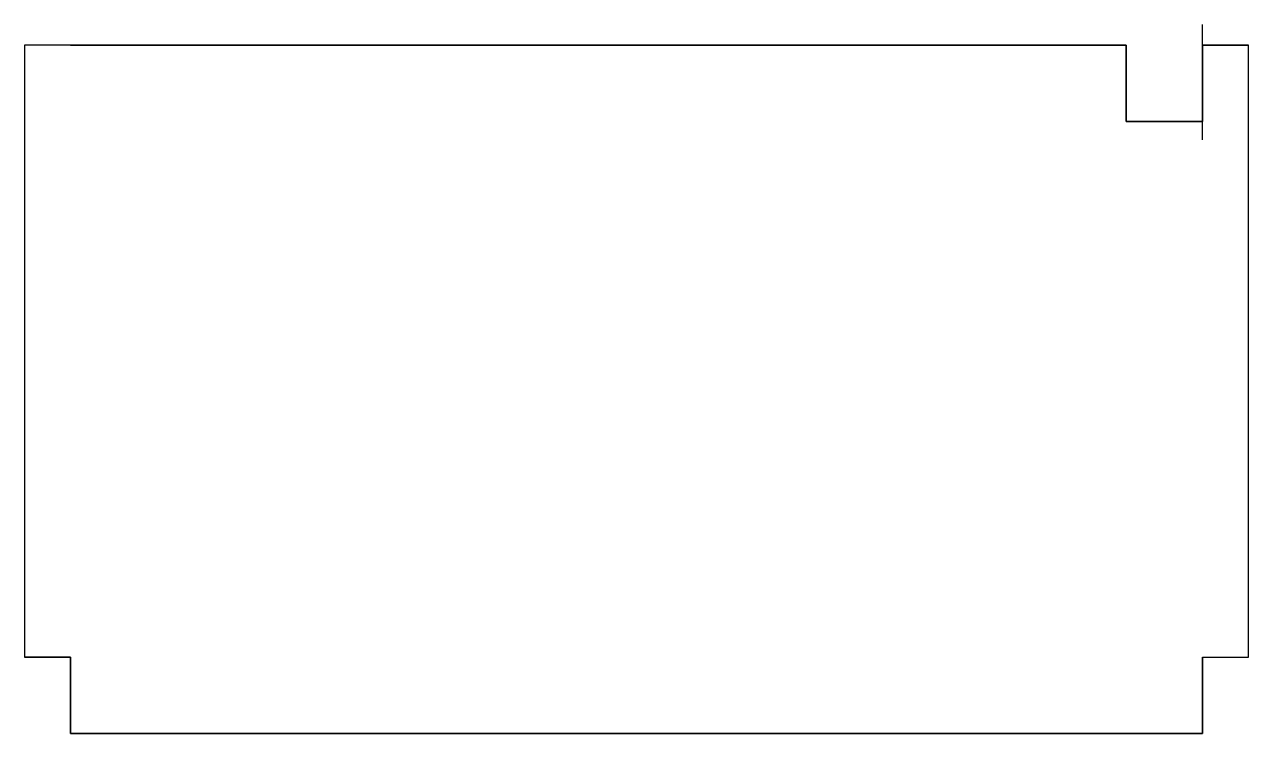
# Model space of a CAD drawing. Header units: inches. Extents: x -3.85 to 0.15, y -0.25 to 2.07.
import ezdxf

# ---------------------------------------------------------------- set-up
doc = ezdxf.new("R2010")
doc.units = ezdxf.units.IN
doc.header["$MEASUREMENT"] = 0

msp = doc.modelspace()

# ---------------------------------------------------------------- linework, layer by layer
for p, q in [((0, 1.9372), (0, 2.0671)), ((0, 1.6899), (0, 1.7649))]:
    msp.add_line(p, q)
msp.add_lwpolyline([(0.15, 0), (0.15, 2), (0, 2), (0, 1.75), (-0.25, 1.75), (-0.25, 2), (-3.7, 2), (-3.85, 2), (-3.85, 0), (-3.7, 0), (-3.7, -0.25), (0, -0.25), (0, 0)], close=True)
msp.add_lwpolyline([(0.15, 0), (0.15, 2), (0, 2), (0, 1.75), (-0.25, 1.75), (-0.25, 2), (-3.7, 2), (-3.85, 2), (-3.85, 0), (-3.7, 0), (-3.7, -0.25), (0, -0.25), (0, 0)], close=True)
for points in [[(-3.7, 2), (-0.25, 2), (-0.25, 1.75), (0, 1.75), (0, 2), (0.15, 2)], [(0, 0), (0, -0.25), (-3.7, -0.25), (-3.7, 0), (-3.85, 0)]]:
    msp.add_lwpolyline(points)

doc.saveas('drawing.dxf')
